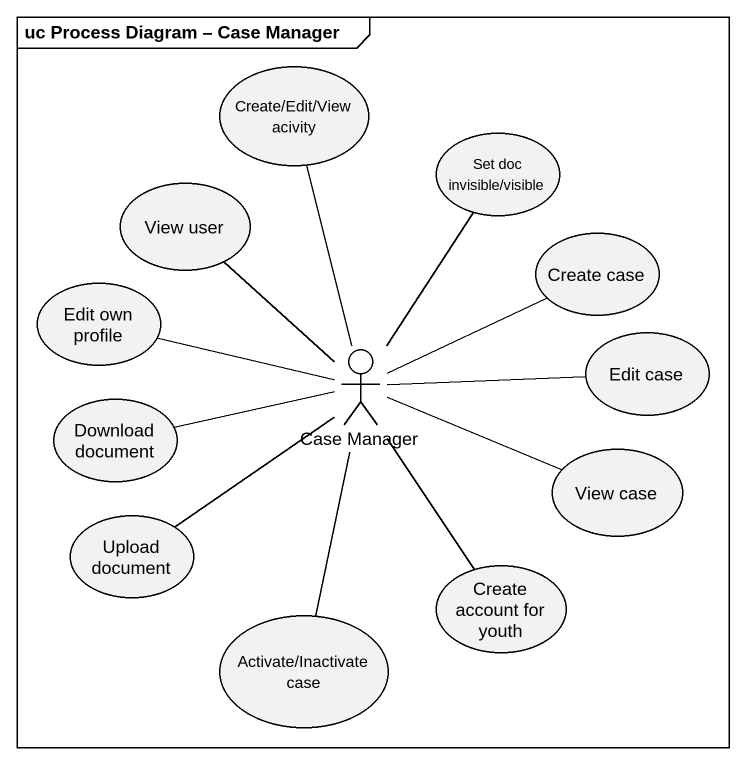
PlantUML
@startuml
mainframe uc Process Diagram – Case Manager
usecase "Create/Edit/View acivity" as Create_Edit_View_acivity
usecase "View user" as View_user
usecase "Set doc invisible/visible" as Set_doc_invisible_visible
usecase "Create case" as Create_case
usecase "Edit own profile" as Edit_own_profile
usecase "Edit case" as Edit_case
usecase "Download document" as Download_document
actor "Case Manager" as Case_Manager
usecase "View case" as View_case
usecase "Upload document" as Upload_document
usecase "Activate/Inactivate case" as Activate_Inactivate_case
usecase "Create account for youth" as Create_account_for_youth
Case_Manager -up- Create_Edit_View_acivity
Case_Manager -up- View_user
Case_Manager -up- Set_doc_invisible_visible
Case_Manager -right- Create_case
Case_Manager -left- Edit_own_profile
Case_Manager -right- Edit_case
Case_Manager -left- Download_document
Case_Manager -right- View_case
Case_Manager -- Upload_document
Case_Manager -- Activate_Inactivate_case
Case_Manager -- Create_account_for_youth
@enduml
